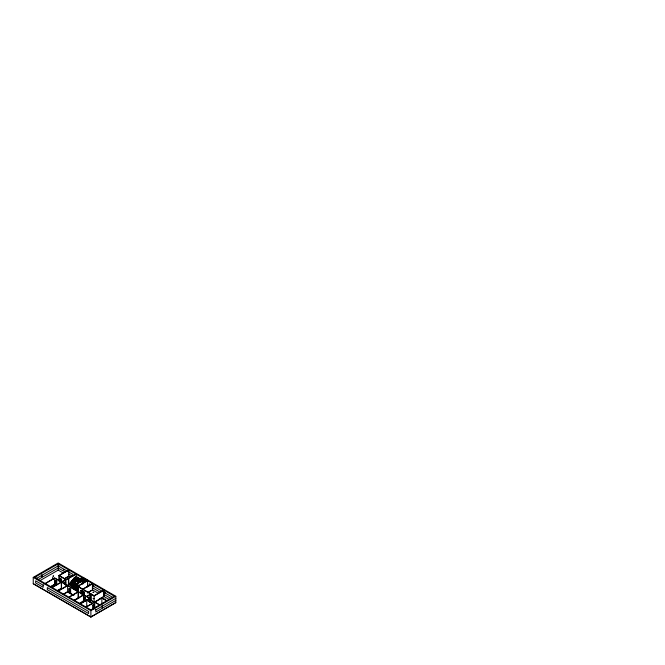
<?xml version="1.0" encoding="UTF-8"?>
<svg xmlns="http://www.w3.org/2000/svg" width="665" height="665" viewBox="0 0 665 665"><rect width="100%" height="100%" fill="white"/><g stroke="black" fill="none" stroke-linecap="round" stroke-linejoin="round"><path stroke-width="1" d="M53.142 575.782C54.921 575.134 51.097 577.827 53.142 579.381M93.275 604.801L93.865 605.025L93.424 604.743M33.25 577.378L58.179 562.981L115.818 596.264L115.818 602.64L90.889 617.029L33.25 583.754L33.25 577.378L90.889 610.653L115.818 596.264M58.828 580.977L58.828 575.574L68.719 569.863L58.204 563.795L34.647 577.403L45.154 583.471L54.68 577.968L61.704 582.025L65.852 579.631L65.852 585.034M41.488 574.718L42.211 575.134L58.894 565.499M38.412 579.423L41.745 577.503L41.745 575.4L36.75 578.284L36.026 577.868M39.883 580.678L58.204 570.105L63.458 573.139M61.321 582.025L54.68 578.193L45.353 583.579L51.986 587.411L61.321 582.025L61.321 588.326L57.922 590.287M68.911 569.98L59.218 575.574L66.051 579.523L75.744 573.92L68.911 569.98L68.911 576.281L64.505 578.824M43.175 585.208L43.175 587.303L35.636 582.956L35.636 580.853L43.175 585.208L43.848 584.818M55.403 580.479C56.55 591.991 52.834 577.12 56.724 581.243L56.583 585.541M59.551 581.451L59.75 577.968L59.75 581.343M55.212 580.587L56.724 581.243M59.551 578.085L61.072 578.733L61.072 581.26M51.222 586.272L54.68 584.277L55.403 584.693M65.12 578.242L68.719 576.173M50.44 586.946L54.68 584.493L56.533 585.566L56.533 581.351M60.099 581.368L61.862 580.354M58.096 590.944L67.431 585.549L61.513 582.141L52.178 587.528L68.852 597.153L78.187 591.767L78.187 598.068M82.177 580.346L82.177 577.644L76.276 574.227L61.895 582.141L86.65 596.43L90.806 594.036L90.806 600.337L89.659 601.218L90.997 600.445L94.106 602.241L94.106 595.94L103.989 590.229L114.488 596.297L106.816 600.719L101.853 597.86M64.405 582.557C67.838 581.077 63.009 582.49 64.405 584.244M57.273 590.886L61.513 588.442L61.513 582.141M66.982 585.508L69.626 584.377L72.319 585.948L71.787 586.256L69.094 584.676L70.149 583.704L72.851 585.283C68.636 587.619 76.409 585.399 69.094 584.311M58.287 591.052L67.622 585.665L78.187 591.767M73.557 588.924L73.557 582.623L82.177 577.644M78.096 589.414L76.251 590.478L76.251 584.178L79.734 582.166L77.265 580.736L73.773 582.748L73.773 589.049L73.915 583.205L71.213 581.626L72.277 581.019L74.297 582.199M83.009 580.271L80.54 578.849L78.096 580.254L80.565 581.684L83.009 580.271L83.009 582.972M80.756 581.418L80.756 578.716L83.092 577.37M82.543 578.101L87.173 580.769L87.173 581.285L82.543 578.617L82.543 578.101L83.233 577.702L87.863 580.37L87.863 580.886M73.773 583.438L76.35 584.809L76.35 590.42M75.012 584.153L76.251 584.868M78.287 591.409L76.641 590.462L76.641 584.161L83.192 580.379L84.164 580.686L84.164 582.49M69.301 588.508C70.448 600.013 66.741 585.167 70.615 589.265L70.615 593.479L73.133 594.926M69.11 588.616L70.615 589.265M82.768 582.498C80.024 584.51 84.38 580.811 82.768 584.186M76.949 586.43C77.73 598.076 75.012 582.939 78.054 587.311L78.079 591.534M63.183 594.302L67.498 591.675L69.301 592.715M63.383 594.419L67.622 591.966L73.873 595.582M77.581 591.858L77.581 586.397L78.844 585.674L78.844 587.76M87.173 580.769L87.863 580.37M77.863 591.742L77.863 586.339L87.564 580.745L92.418 583.546L92.418 589.855M70.615 593.479L70.424 589.373M76.641 590.462L78.329 589.489M92.418 583.546L82.718 589.148L77.863 586.339M83.541 594.851L78.379 591.875L69.044 597.261L74.206 600.237L83.541 594.851L83.541 597.552M103.798 590.121L92.61 583.662L82.917 589.257L94.106 595.715L103.798 590.121L103.798 596.422L102.119 597.611M81.03 593.853L81.221 590.37L82.51 591.119L82.51 594.485M81.03 590.478L82.51 591.119M82.959 594.967L83.15 591.484L84.438 592.224L84.438 595.599M82.959 591.592L84.438 592.224M88.013 592.399L91.537 590.362M83.732 594.967L74.397 600.354L80.232 603.72L89.567 598.334L83.732 594.967L83.732 601.268L79.492 603.72M74.139 600.628L78.379 598.176L78.379 591.875M87.323 593.014L92.61 589.963L98.636 593.438M84.048 597.245L85.561 597.893L84.048 597.245L83.732 601.268M94.106 595.94L90.997 594.144L86.841 596.538L89.95 598.334L89.95 601.933M89.659 601.218L89.659 597.004L88.129 597.669M79.293 603.604L83.225 600.977M85.968 607.029L92.26 603.396L86.724 600.196L80.432 603.837L90.93 609.896L99.492 604.951L94.721 602.199L86.159 607.145M89.95 598.334L86.916 600.088L92.452 603.28L103.989 596.53L103.989 590.229M99.318 599.007L101.055 598.001M101.853 598.076L94.912 602.083L99.684 604.842L106.624 600.836L101.853 598.076L101.853 604.385M93.017 608.417L93.017 605.05L94.28 604.319L94.472 607.802M93.017 605.05L94.472 604.435M95.818 609.913L102.011 606.33L102.011 608.433L95.818 612.016L95.818 609.913L95.178 609.547M101.878 605.674L102.51 606.048L115.818 598.367M115.818 600.462L102.51 608.143L102.51 606.048M33.25 583.679L90.889 616.954L115.818 602.565M80.822 590.936L82.51 589.963M74.405 578.334L73.341 578.941L76.034 580.512L77.098 579.913L74.405 578.334L74.405 577.602L76.317 576.505L79.027 578.442L76.566 579.847L73.873 578.267L76.317 576.879L76.276 574.227M72.809 579.614L73.873 579.007L76.566 580.578L75.502 581.185L72.809 579.614L72.809 580.346L74.829 581.526M72.277 580.287L73.341 579.681L76.034 581.252L74.97 581.858L72.277 580.287L72.277 581.019M74.447 583.263L71.745 581.692L71.745 580.952L72.809 580.346M70.681 583.03L69.626 583.637L72.319 585.217L73.383 584.61L70.681 583.03L70.681 582.299L71.745 581.692M70.149 582.972L71.213 582.365L73.915 583.937L72.851 584.543L70.149 582.972L70.149 583.704M74.405 577.602L77.098 579.173L79.027 578.076M71.745 580.952L74.447 582.532L74.97 581.858M70.681 582.299L73.383 583.87L73.915 583.571L71.213 581.991M104.945 598.832L105.12 598.824M80.756 578.716L84.164 580.686M58.204 565.898L67.838 571.459M68.719 571.967L72.751 574.294L72.751 576.397L68.719 574.07M90.806 584.726L89.201 583.795L89.201 585.898M92.418 585.649L102.934 591.725M103.798 592.224L112.742 597.386M76.99 577.27L79.027 578.442M65.212 572.05L58.204 568.001L42.211 577.237L42.211 575.134M79.26 580.154L76.949 578.824L76.949 579.947L78.487 580.836M92.418 587.752L100.357 592.332M103.798 594.319L110.989 598.475M68.911 576.281L70.615 577.27M75.744 580.229L76.276 580.537M103.989 596.53L109.243 599.564M76.641 584.161L78.927 585.483L87.348 580.62L82.402 577.769L82.402 580.47M73.557 582.623L78.844 585.674M58.828 575.574L65.852 579.631M77.581 586.397L90.806 594.036M76.641 586.247L78.287 587.203M89.659 597.004L89.567 601.933M74.812 589.406L76.458 590.354L76.458 584.053L73.99 582.631L73.99 588.932M90.59 599.988L93.225 601.509M78.379 597.96L78.877 598.242M83.549 600.944L84.247 601.343L84.247 597.128M93.034 609.273L93.208 605.158M74.405 577.968L77.098 579.539M73.873 578.641L76.566 580.212M73.341 579.306L76.034 580.886M72.809 579.98L75.502 581.185M72.277 580.653L74.97 582.224M71.745 581.326L74.447 582.532M70.681 582.665L73.383 584.244M70.149 583.338L72.851 584.909M69.626 584.011L72.319 585.582M94.721 602.199L94.721 608.5M94.28 604.319L94.28 608.533M92.61 583.662L92.61 589.963M90.997 594.144L90.997 600.445M90.889 610.653L90.889 617.029M87.564 580.745L87.564 587.054M86.724 600.196L86.724 606.505M85.369 598.001L85.369 601.368M84.247 592.34L84.247 595.707M83.948 580.811L83.948 582.615M83.233 577.702L83.233 578.218M83.192 580.379L83.192 583.08M83.15 591.484L83.15 593.163M82.718 590.944L82.718 594.552M82.319 591.227L82.319 594.593M81.221 590.37L81.221 593.737M80.54 578.849L80.54 582.449M79.135 585.599L79.135 587.403M77.265 580.736L77.265 584.336M77.098 579.173L77.098 579.913M76.566 579.847L76.566 580.578M76.034 580.512L76.034 581.252M75.203 584.045L75.045 589.747L75.112 584.094M73.873 578.267L73.873 579.007M73.383 583.87L73.383 584.61M73.341 578.941L73.341 579.681M72.851 584.543L72.851 585.283M72.319 585.217L72.319 585.948M71.213 581.626L71.213 582.365M69.626 583.637L69.626 584.377M68.786 578.55L68.786 584.851M68.445 578.359L68.445 584.66M67.622 585.665L67.622 591.966M65.685 581.817L65.685 585.192M64.596 582.673L64.596 584.352M60.881 578.849L60.881 582.216M58.204 563.795L58.204 570.105M54.68 578.193L54.68 584.493M63.516 569.722L64.214 569.747L63.516 569.722M83.017 592.706L83.707 592.781L83.042 592.656M93.042 585.965L93.74 585.981L93.042 585.965M93.042 592.266L93.74 592.282L93.042 592.266M93.2 598.591L93.898 598.616L93.2 598.591M104.713 592.69L105.403 592.756L104.738 592.631M73.873 585.366L72.078 586.48L74.272 587.744L72.078 586.405L73.873 585.441M88.628 611.451L47.315 587.594L47.315 589.697L88.628 613.554L88.628 611.451"/></g></svg>
